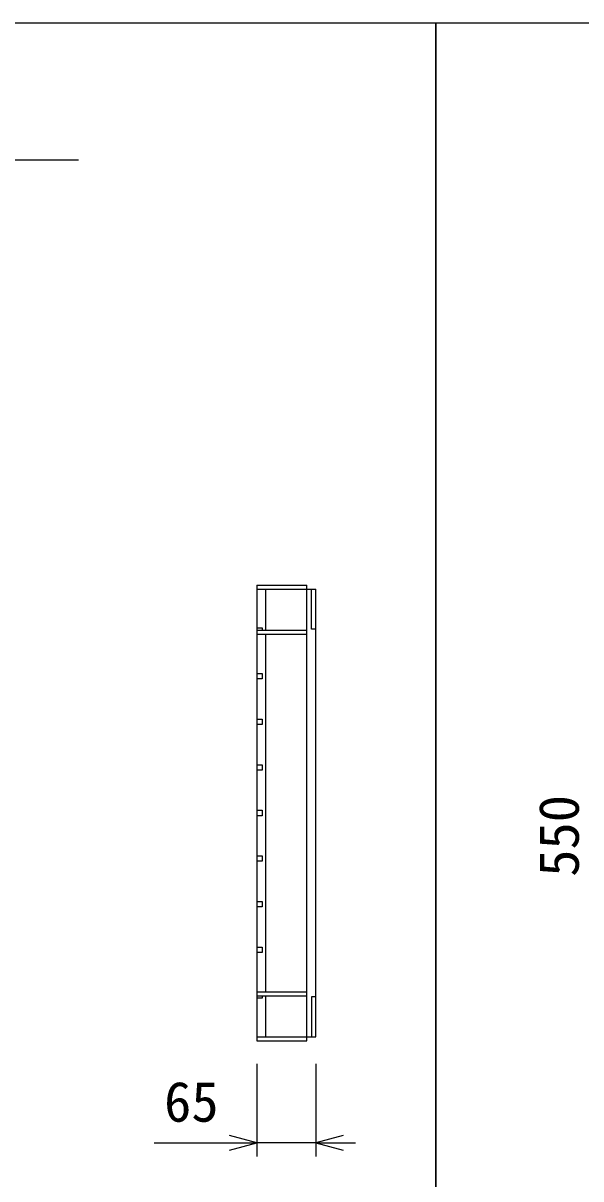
# Model space of a CAD drawing. Units: millimetres, scale not verified. Extents: x -25200 to 25200, y -8910 to 8910.
# Drawn here: x -11815 to -11203, y 2165 to 3433 of the extents above; entities that cross this region are included whole.
import ezdxf
from ezdxf.enums import TextEntityAlignment as Align

# ---------------------------------------------------------------- set-up
doc = ezdxf.new("R2010")
doc.units = ezdxf.units.MM
doc.header["$LTSCALE"] = 30
for name, color, linetype, lineweight in [('0-0_DIM', 7, 'Continuous', 25), ('0-2_HATCH', 6, 'Continuous', 25), ('0-7_TXT', 7, 'Continuous', 25)]:
    doc.layers.add(name, color=color, linetype=linetype, lineweight=lineweight)
doc.styles.add('ＭＳ ゴシック', font='')
doc.styles.get('ＭＳ ゴシック').set_extended_font_data('MS Gothic')

msp = doc.modelspace()

# ---------------------------------------------------------------- linework, layer by layer
at = {"layer": '0-0_DIM'}
for p, q in [((-11558.87, 2291.19), (-11558.87, 2189.6)), ((-11493.87, 2291.19), (-11493.87, 2189.6)), ((-11671.48, 2204.6), (-11558.87, 2204.6)), ((-11493.87, 2204.6), (-11558.87, 2204.6)), ((-11493.87, 2204.6), (-11450.4, 2204.6))]:
    msp.add_line(p, q, dxfattribs=at)
for points in [[(-11588.87, 2196.56), (-11558.87, 2204.6), (-11588.87, 2212.64)], [(-11463.87, 2212.64), (-11493.87, 2204.6), (-11463.87, 2196.56)]]:
    msp.add_lwpolyline(points, dxfattribs=at)
at = {"layer": '0-2_HATCH'}
for p, q in [((-11558.87, 2816.41), (-11558.87, 2316.41)), ((-11558.87, 2816.41), (-11503.87, 2816.41)), ((-11558.87, 2811.91), (-11493.87, 2811.91)), ((-11548.87, 2766.91), (-11548.87, 2811.91)), ((-11493.87, 2320.91), (-11493.87, 2811.91)), ((-11558.87, 2766.91), (-11503.87, 2766.91)), ((-11558.87, 2762.41), (-11503.87, 2762.41)), ((-11548.87, 2370.41), (-11548.87, 2762.41)), ((-11558.87, 2370.41), (-11503.87, 2370.41)), ((-11558.87, 2365.91), (-11503.87, 2365.91)), ((-11548.87, 2320.91), (-11548.87, 2365.91)), ((-11558.87, 2320.91), (-11493.87, 2320.91))]:
    msp.add_line(p, q, dxfattribs=at)
for points in [[(-11558.87, 2316.41), (-11503.87, 2316.41), (-11503.87, 2816.41)], [(-11493.87, 2767.91), (-11498.87, 2767.91), (-11498.87, 2811.91)], [(-11558.87, 2769.41), (-11552.87, 2769.41), (-11552.87, 2766.91)], [(-11558.87, 2719.41), (-11552.87, 2719.41), (-11552.87, 2713.41), (-11558.87, 2713.41)], [(-11558.87, 2669.41), (-11552.87, 2669.41), (-11552.87, 2663.41), (-11558.87, 2663.41)], [(-11558.87, 2619.41), (-11552.87, 2619.41), (-11552.87, 2613.41), (-11558.87, 2613.41)], [(-11558.87, 2569.41), (-11552.87, 2569.41), (-11552.87, 2563.41), (-11558.87, 2563.41)], [(-11558.87, 2519.41), (-11552.87, 2519.41), (-11552.87, 2513.41), (-11558.87, 2513.41)], [(-11558.87, 2469.41), (-11552.87, 2469.41), (-11552.87, 2463.41), (-11558.87, 2463.41)], [(-11558.87, 2419.41), (-11552.87, 2419.41), (-11552.87, 2413.41), (-11558.87, 2413.41)], [(-11552.87, 2365.91), (-11552.87, 2363.41), (-11558.87, 2363.41)], [(-11493.87, 2364.91), (-11498.87, 2364.91), (-11498.87, 2320.91)]]:
    msp.add_lwpolyline(points, dxfattribs=at)
at = {"layer": '0-7_TXT'}
msp.add_line((-12770.17, 3282.74), (-11754.58, 3282.74), dxfattribs=at)
for points in [[(-13162.38, 1082.74), (-11362.38, 1082.74), (-11362.38, 3432.74), (-13162.38, 3432.74)], [(-11362.38, 982.74), (-9562.38, 982.74), (-9562.38, 3432.74), (-11362.38, 3432.74)]]:
    msp.add_lwpolyline(points, close=True, dxfattribs=at)

# ---------------------------------------------------------------- texts
at = {"layer": '0-0_DIM', "style": 'ＭＳ ゴシック'}
msp.add_text('550', height=43.99, rotation=90, dxfattribs=at).set_placement((-11192.21, 2496.41), align=Align.BOTTOM_LEFT)
msp.add_text('65', height=43.99, dxfattribs=at).set_placement((-11660.51, 2214.6), align=Align.BOTTOM_LEFT)

doc.saveas('drawing.dxf')
